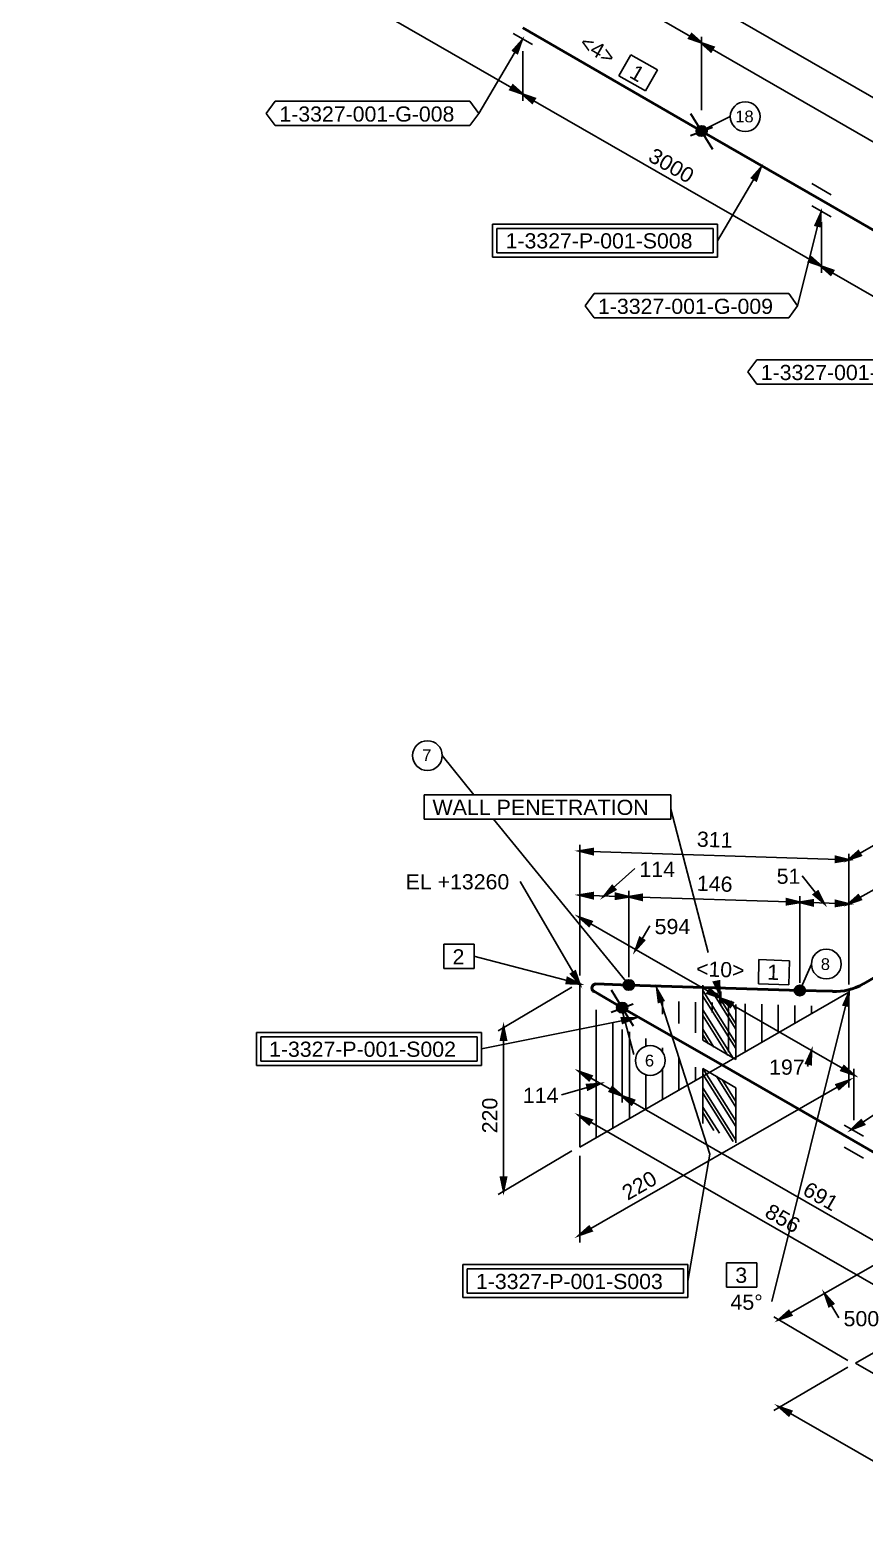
# Model space of a CAD drawing. Header units: inches. Extents: x 0 to 841, y 0 to 594.
# Drawn here: x 186.8 to 307.8, y 147.2 to 365.9 of the extents above; entities that cross this region are included whole.
import ezdxf

# ---------------------------------------------------------------- set-up
doc = ezdxf.new("R2010")
doc.units = ezdxf.units.IN
doc.header["$MEASUREMENT"] = 0
for name, color, linetype in [('DIMLINES', 7, 'Continuous'), ('DIMTEXT', 7, 'Continuous'), ('ISOTEXT', 7, 'Continuous'), ('NOZZLES', 7, 'Continuous'), ('PIPE', 7, 'Continuous'), ('WELDS', 7, 'Continuous')]:
    doc.layers.add(name, color=color, linetype=linetype)
doc.styles.add('Arial', font='arial.ttf')

msp = doc.modelspace()

# ---------------------------------------------------------------- hatches: boundary and pattern name
at = {"layer": 'DIMLINES', "linetype": 'Continuous'}
for points in [[(282.28, 364.68), (284.12, 364.04), (282.68, 365.32)], [(285.88, 363.4), (284.04, 364.04), (285.48, 362.76)], [(256.36, 357.24), (258.2, 356.6), (256.76, 357.88)], [(259.96, 355.96), (258.12, 356.6), (259.56, 355.32)], [(299.64, 332.28), (301.48, 331.64), (300.04, 332.92)], [(303.24, 331), (301.4, 331.64), (302.84, 330.36)], [(268.36, 247.08), (266.44, 246.76), (268.36, 246.28)], [(303.56, 245.16), (305.48, 245.48), (303.56, 245.96)], [(306.84, 246.76), (305.4, 245.48), (307.24, 246.12)], [(268.36, 240.68), (266.44, 240.36), (268.36, 239.88)], [(271.16, 241.72), (269.96, 240.2), (271.64, 241.16)], [(271.64, 239.8), (273.56, 240.12), (271.64, 240.6)], [(300.36, 240.44), (301.88, 239.16), (301, 240.92)], [(275.48, 240.44), (273.56, 240.12), (275.48, 239.64)], [(296.44, 239), (298.36, 239.32), (296.44, 239.8)], [(300.28, 239.64), (298.36, 239.32), (300.28, 238.84)], [(303.56, 238.76), (305.48, 239.08), (303.56, 239.56)], [(306.84, 240.36), (305.4, 239.08), (307.24, 239.72)], [(268.2, 236.52), (266.36, 237.16), (267.8, 235.88)], [(275.16, 234.2), (274.52, 232.36), (275.8, 233.8)], [(284.92, 226.12), (286.76, 225.48), (285.32, 226.76)], [(288.68, 224.76), (286.84, 225.4), (288.28, 224.12)], [(255.8, 219.32), (255.4, 221.24), (255, 219.32)], [(299.96, 215.8), (300.04, 217.72), (299.24, 215.96)], [(268.2, 214.12), (266.36, 214.76), (267.8, 213.48)], [(304.36, 214.92), (306.2, 214.28), (304.76, 215.56)], [(267.64, 212.12), (269.4, 213), (267.48, 212.84)], [(270.76, 211.88), (272.6, 211.24), (271.16, 212.52)], [(304.04, 212.2), (305.48, 213.48), (303.64, 212.84)], [(274.36, 210.6), (272.52, 211.24), (273.96, 209.96)], [(268.2, 207.72), (266.36, 208.36), (267.8, 207.08)], [(255, 199.4), (255.4, 197.48), (255.8, 199.4)], [(267.8, 192.28), (266.36, 191), (268.2, 191.64)], [(303.24, 181.08), (301.96, 182.52), (302.6, 180.68)], [(296.76, 180.04), (295.32, 178.76), (297.16, 179.4)], [(297.16, 165.48), (295.32, 166.12), (296.76, 164.84)]]:
    msp.add_hatch(color=2, dxfattribs=at).paths.add_polyline_path(points)
at = {"layer": 'DIMLINES', "linetype": 'ByBlock'}
h = msp.add_hatch(dxfattribs=at)
h.set_pattern_fill('LINE', scale=25.4, style=0)
h.paths.add_polyline_path([(282.28, 364.68), (284.12, 364.04), (282.68, 365.32)])
h = msp.add_hatch(dxfattribs=at)
h.set_pattern_fill('LINE', scale=25.4, style=0)
h.paths.add_polyline_path([(285.88, 363.4), (284.04, 364.04), (285.48, 362.76)])
h = msp.add_hatch(dxfattribs=at)
h.set_pattern_fill('LINE', scale=25.4, style=0)
h.paths.add_polyline_path([(256.36, 357.24), (258.2, 356.6), (256.76, 357.88)])
h = msp.add_hatch(dxfattribs=at)
h.set_pattern_fill('LINE', scale=25.4, style=0)
h.paths.add_polyline_path([(259.96, 355.96), (258.12, 356.6), (259.56, 355.32)])
h = msp.add_hatch(dxfattribs=at)
h.set_pattern_fill('LINE', scale=25.4, style=0)
h.paths.add_polyline_path([(299.64, 332.28), (301.48, 331.64), (300.04, 332.92)])
h = msp.add_hatch(dxfattribs=at)
h.set_pattern_fill('LINE', scale=25.4, style=0)
h.paths.add_polyline_path([(303.24, 331), (301.4, 331.64), (302.84, 330.36)])
h = msp.add_hatch(dxfattribs=at)
h.set_pattern_fill('LINE', scale=25.4, style=0)
h.paths.add_polyline_path([(268.36, 247.08), (266.44, 246.76), (268.36, 246.28)])
h = msp.add_hatch(dxfattribs=at)
h.set_pattern_fill('LINE', scale=25.4, style=0)
h.paths.add_polyline_path([(303.56, 245.16), (305.48, 245.48), (303.56, 245.96)])
h = msp.add_hatch(dxfattribs=at)
h.set_pattern_fill('LINE', scale=25.4, style=0)
h.paths.add_polyline_path([(306.84, 246.76), (305.4, 245.48), (307.24, 246.12)])
h = msp.add_hatch(dxfattribs=at)
h.set_pattern_fill('LINE', scale=25.4, style=0)
h.paths.add_polyline_path([(268.36, 240.68), (266.44, 240.36), (268.36, 239.88)])
h = msp.add_hatch(dxfattribs=at)
h.set_pattern_fill('LINE', scale=25.4, style=0)
h.paths.add_polyline_path([(271.16, 241.72), (269.96, 240.2), (271.64, 241.16)])
h = msp.add_hatch(dxfattribs=at)
h.set_pattern_fill('LINE', scale=25.4, style=0)
h.paths.add_polyline_path([(271.64, 239.8), (273.56, 240.12), (271.64, 240.6)])
h = msp.add_hatch(dxfattribs=at)
h.set_pattern_fill('LINE', scale=25.4, style=0)
h.paths.add_polyline_path([(300.36, 240.44), (301.88, 239.16), (301, 240.92)])
h = msp.add_hatch(dxfattribs=at)
h.set_pattern_fill('LINE', scale=25.4, style=0)
h.paths.add_polyline_path([(275.48, 240.44), (273.56, 240.12), (275.48, 239.64)])
h = msp.add_hatch(dxfattribs=at)
h.set_pattern_fill('LINE', scale=25.4, style=0)
h.paths.add_polyline_path([(296.44, 239), (298.36, 239.32), (296.44, 239.8)])
h = msp.add_hatch(dxfattribs=at)
h.set_pattern_fill('LINE', scale=25.4, style=0)
h.paths.add_polyline_path([(300.28, 239.64), (298.36, 239.32), (300.28, 238.84)])
h = msp.add_hatch(dxfattribs=at)
h.set_pattern_fill('LINE', scale=25.4, style=0)
h.paths.add_polyline_path([(303.56, 238.76), (305.48, 239.08), (303.56, 239.56)])
h = msp.add_hatch(dxfattribs=at)
h.set_pattern_fill('LINE', scale=25.4, style=0)
h.paths.add_polyline_path([(306.84, 240.36), (305.4, 239.08), (307.24, 239.72)])
h = msp.add_hatch(dxfattribs=at)
h.set_pattern_fill('LINE', scale=25.4, style=0)
h.paths.add_polyline_path([(268.2, 236.52), (266.36, 237.16), (267.8, 235.88)])
h = msp.add_hatch(dxfattribs=at)
h.set_pattern_fill('LINE', scale=25.4, style=0)
h.paths.add_polyline_path([(275.16, 234.2), (274.52, 232.36), (275.8, 233.8)])
h = msp.add_hatch(dxfattribs=at)
h.set_pattern_fill('LINE', scale=25.4, style=0)
h.paths.add_polyline_path([(284.92, 226.12), (286.76, 225.48), (285.32, 226.76)])
h = msp.add_hatch(dxfattribs=at)
h.set_pattern_fill('LINE', scale=25.4, style=0)
h.paths.add_polyline_path([(288.68, 224.76), (286.84, 225.4), (288.28, 224.12)])
h = msp.add_hatch(dxfattribs=at)
h.set_pattern_fill('LINE', scale=25.4, style=0)
h.paths.add_polyline_path([(255.8, 219.32), (255.4, 221.24), (255, 219.32)])
h = msp.add_hatch(dxfattribs=at)
h.set_pattern_fill('LINE', scale=25.4, style=0)
h.paths.add_polyline_path([(299.96, 215.8), (300.04, 217.72), (299.24, 215.96)])
h = msp.add_hatch(dxfattribs=at)
h.set_pattern_fill('LINE', scale=25.4, style=0)
h.paths.add_polyline_path([(268.2, 214.12), (266.36, 214.76), (267.8, 213.48)])
h = msp.add_hatch(dxfattribs=at)
h.set_pattern_fill('LINE', scale=25.4, style=0)
h.paths.add_polyline_path([(304.36, 214.92), (306.2, 214.28), (304.76, 215.56)])
h = msp.add_hatch(dxfattribs=at)
h.set_pattern_fill('LINE', scale=25.4, style=0)
h.paths.add_polyline_path([(267.64, 212.12), (269.4, 213), (267.48, 212.84)])
h = msp.add_hatch(dxfattribs=at)
h.set_pattern_fill('LINE', scale=25.4, style=0)
h.paths.add_polyline_path([(270.76, 211.88), (272.6, 211.24), (271.16, 212.52)])
h = msp.add_hatch(dxfattribs=at)
h.set_pattern_fill('LINE', scale=25.4, style=0)
h.paths.add_polyline_path([(304.04, 212.2), (305.48, 213.48), (303.64, 212.84)])
h = msp.add_hatch(dxfattribs=at)
h.set_pattern_fill('LINE', scale=25.4, style=0)
h.paths.add_polyline_path([(274.36, 210.6), (272.52, 211.24), (273.96, 209.96)])
h = msp.add_hatch(dxfattribs=at)
h.set_pattern_fill('LINE', scale=25.4, style=0)
h.paths.add_polyline_path([(268.2, 207.72), (266.36, 208.36), (267.8, 207.08)])
h = msp.add_hatch(dxfattribs=at)
h.set_pattern_fill('LINE', scale=25.4, style=0)
h.paths.add_polyline_path([(255, 199.4), (255.4, 197.48), (255.8, 199.4)])
h = msp.add_hatch(dxfattribs=at)
h.set_pattern_fill('LINE', scale=25.4, style=0)
h.paths.add_polyline_path([(267.8, 192.28), (266.36, 191), (268.2, 191.64)])
h = msp.add_hatch(dxfattribs=at)
h.set_pattern_fill('LINE', scale=25.4, style=0)
h.paths.add_polyline_path([(303.24, 181.08), (301.96, 182.52), (302.6, 180.68)])
h = msp.add_hatch(dxfattribs=at)
h.set_pattern_fill('LINE', scale=25.4, style=0)
h.paths.add_polyline_path([(296.76, 180.04), (295.32, 178.76), (297.16, 179.4)])
h = msp.add_hatch(dxfattribs=at)
h.set_pattern_fill('LINE', scale=25.4, style=0)
h.paths.add_polyline_path([(297.16, 165.48), (295.32, 166.12), (296.76, 164.84)])
at = {"layer": 'ISOTEXT', "linetype": 'Continuous'}
for points in [[(257.4, 362.52), (258.04, 364.36), (256.76, 362.92)], [(292.04, 344.04), (292.68, 345.88), (291.4, 344.44)], [(301.32, 337.4), (301.4, 339.32), (300.6, 337.56)], [(264.52, 227.56), (266.44, 227.48), (264.68, 228.36)], [(265.16, 228.92), (266.44, 227.48), (265.8, 229.32)], [(285.88, 227.72), (286.76, 225.96), (286.68, 227.88)], [(278.6, 225.08), (277.64, 226.76), (277.88, 224.84)], [(305.4, 224.28), (305.48, 226.2), (304.68, 224.44)], [(272.68, 221.8), (274.44, 222.52), (272.52, 222.52)], [(307.24, 207.72), (305.88, 206.36), (307.72, 207.08)]]:
    msp.add_hatch(color=2, dxfattribs=at).paths.add_polyline_path(points)
at = {"layer": 'ISOTEXT', "linetype": 'ByBlock'}
h = msp.add_hatch(dxfattribs=at)
h.set_pattern_fill('LINE', scale=25.4, style=0)
h.paths.add_polyline_path([(257.4, 362.52), (258.04, 364.36), (256.76, 362.92)])
h = msp.add_hatch(dxfattribs=at)
h.set_pattern_fill('LINE', scale=25.4, style=0)
h.paths.add_polyline_path([(292.04, 344.04), (292.68, 345.88), (291.4, 344.44)])
h = msp.add_hatch(dxfattribs=at)
h.set_pattern_fill('LINE', scale=25.4, style=0)
h.paths.add_polyline_path([(301.32, 337.4), (301.4, 339.32), (300.6, 337.56)])
h = msp.add_hatch(dxfattribs=at)
h.set_pattern_fill('LINE', scale=25.4, style=0)
h.paths.add_polyline_path([(264.52, 227.56), (266.44, 227.48), (264.68, 228.36)])
h = msp.add_hatch(dxfattribs=at)
h.set_pattern_fill('LINE', scale=25.4, style=0)
h.paths.add_polyline_path([(265.16, 228.92), (266.44, 227.48), (265.8, 229.32)])
h = msp.add_hatch(dxfattribs=at)
h.set_pattern_fill('LINE', scale=25.4, style=0)
h.paths.add_polyline_path([(285.88, 227.72), (286.76, 225.96), (286.68, 227.88)])
h = msp.add_hatch(dxfattribs=at)
h.set_pattern_fill('LINE', scale=25.4, style=0)
h.paths.add_polyline_path([(278.6, 225.08), (277.64, 226.76), (277.88, 224.84)])
h = msp.add_hatch(dxfattribs=at)
h.set_pattern_fill('LINE', scale=25.4, style=0)
h.paths.add_polyline_path([(305.4, 224.28), (305.48, 226.2), (304.68, 224.44)])
h = msp.add_hatch(dxfattribs=at)
h.set_pattern_fill('LINE', scale=25.4, style=0)
h.paths.add_polyline_path([(272.68, 221.8), (274.44, 222.52), (272.52, 222.52)])
h = msp.add_hatch(dxfattribs=at)
h.set_pattern_fill('LINE', scale=25.4, style=0)
h.paths.add_polyline_path([(307.24, 207.72), (305.88, 206.36), (307.72, 207.08)])
at = {"layer": 'NOZZLES', "linetype": 'Continuous'}
h = msp.add_hatch(color=7, dxfattribs=at)
edge = h.paths.add_edge_path()
edge.add_arc((284.12, 351.24), 0.76, 0, 360)
at = {"layer": 'NOZZLES', "linetype": 'ByBlock'}
h = msp.add_hatch(dxfattribs=at)
h.set_pattern_fill('LINE', scale=25.4, style=0)
edge = h.paths.add_edge_path()
edge.add_arc((284.12, 351.24), 0.76, 0, 360)
at = {"layer": 'NOZZLES', "linetype": 'Continuous'}
h = msp.add_hatch(color=7, dxfattribs=at)
edge = h.paths.add_edge_path()
edge.add_arc((273.56, 227.32), 0.76, 0, 360)
at = {"layer": 'NOZZLES', "linetype": 'ByBlock'}
h = msp.add_hatch(dxfattribs=at)
h.set_pattern_fill('LINE', scale=25.4, style=0)
edge = h.paths.add_edge_path()
edge.add_arc((273.56, 227.32), 0.76, 0, 360)
at = {"layer": 'NOZZLES', "linetype": 'Continuous'}
h = msp.add_hatch(color=7, dxfattribs=at)
edge = h.paths.add_edge_path()
edge.add_arc((298.36, 226.52), 0.76, 0, 360)
at = {"layer": 'NOZZLES', "linetype": 'ByBlock'}
h = msp.add_hatch(dxfattribs=at)
h.set_pattern_fill('LINE', scale=25.4, style=0)
edge = h.paths.add_edge_path()
edge.add_arc((298.36, 226.52), 0.76, 0, 360)
at = {"layer": 'NOZZLES', "linetype": 'Continuous'}
h = msp.add_hatch(color=7, dxfattribs=at)
edge = h.paths.add_edge_path()
edge.add_arc((272.6, 224.04), 0.76, 0, 360)
at = {"layer": 'NOZZLES', "linetype": 'ByBlock'}
h = msp.add_hatch(dxfattribs=at)
h.set_pattern_fill('LINE', scale=25.4, style=0)
edge = h.paths.add_edge_path()
edge.add_arc((272.6, 224.04), 0.76, 0, 360)

# ---------------------------------------------------------------- linework, layer by layer
at = {"layer": 'DIMLINES', "color": 2, "linetype": 'Continuous', "lineweight": 30}
for p, q in [((186.76, 426.52), (365.72, 323.4)), ((192.92, 416.6), (284.12, 364.04)), ((210.28, 384.2), (258.2, 356.6)), ((282.28, 364.68), (282.68, 365.32)), ((282.68, 365.32), (284.12, 364.04)), ((284.12, 364.04), (282.28, 364.68)), ((284.04, 364.04), (285.88, 363.4)), ((285.48, 362.76), (284.04, 364.04)), ((284.04, 364.04), (359.56, 320.52)), ((284.12, 364.92), (284.12, 354.28)), ((285.88, 363.4), (285.48, 362.76)), ((258.2, 355.64), (258.2, 362.84)), ((256.36, 357.24), (256.76, 357.88)), ((258.2, 356.6), (256.36, 357.24)), ((256.76, 357.88), (258.2, 356.6)), ((258.12, 356.6), (259.96, 355.96)), ((259.56, 355.32), (258.12, 356.6)), ((258.12, 356.6), (301.48, 331.64)), ((259.96, 355.96), (259.56, 355.32)), ((305.4, 245.48), (474.6, 343)), ((301.48, 330.68), (301.48, 338.04)), ((299.64, 332.28), (300.04, 332.92)), ((300.04, 332.92), (301.48, 331.64)), ((301.48, 331.64), (299.64, 332.28)), ((301.4, 331.64), (303.24, 331)), ((302.84, 330.36), (301.4, 331.64)), ((301.4, 331.64), (333.88, 312.92)), ((303.24, 331), (302.84, 330.36)), ((266.44, 247.64), (266.44, 228.68)), ((266.44, 246.76), (268.36, 247.08)), ((268.36, 247.08), (268.36, 246.28)), ((268.36, 246.28), (266.44, 246.76)), ((266.44, 246.76), (305.48, 245.48)), ((303.56, 245.16), (303.56, 245.96)), ((303.56, 245.96), (305.48, 245.48)), ((305.48, 245.48), (303.56, 245.16)), ((305.4, 245.48), (306.84, 246.76)), ((307.24, 246.12), (305.4, 245.48)), ((305.48, 246.36), (305.48, 227.4)), ((306.84, 246.76), (307.24, 246.12)), ((269.96, 240.2), (274.44, 244.2)), ((301.88, 239.16), (298.68, 243.16)), ((266.44, 240.36), (268.36, 240.68)), ((268.36, 240.68), (268.36, 239.88)), ((269.96, 240.2), (271.16, 241.72)), ((271.64, 241.16), (269.96, 240.2)), ((271.16, 241.72), (271.64, 241.16)), ((271.64, 239.8), (271.64, 240.6)), ((271.64, 240.6), (273.56, 240.12)), ((273.56, 241), (273.56, 228.44)), ((300.36, 240.44), (301, 240.92)), ((301, 240.92), (301.88, 239.16)), ((305.4, 239.08), (311.64, 242.6)), ((268.36, 239.88), (266.44, 240.36)), ((266.44, 240.36), (273.56, 240.12)), ((273.56, 240.12), (271.64, 239.8)), ((273.56, 240.12), (275.48, 240.44)), ((275.48, 239.64), (273.56, 240.12)), ((273.56, 240.12), (298.36, 239.32)), ((275.48, 240.44), (275.48, 239.64)), ((296.44, 239), (296.44, 239.8)), ((296.44, 239.8), (298.36, 239.32)), ((298.36, 239.32), (296.44, 239)), ((298.36, 240.2), (298.36, 227.64)), ((298.36, 239.32), (300.28, 239.64)), ((300.28, 238.84), (298.36, 239.32)), ((298.36, 239.32), (305.48, 239.08)), ((300.28, 239.64), (300.28, 238.84)), ((301.88, 239.16), (300.36, 240.44)), ((303.56, 238.76), (303.56, 239.56)), ((303.56, 239.56), (305.48, 239.08)), ((305.48, 239.08), (303.56, 238.76)), ((305.4, 239.08), (306.84, 240.36)), ((307.24, 239.72), (305.4, 239.08)), ((306.84, 240.36), (307.24, 239.72)), ((266.36, 237.16), (268.2, 236.52)), ((267.8, 235.88), (266.36, 237.16)), ((266.36, 237.16), (286.76, 225.48)), ((268.2, 236.52), (267.8, 235.88)), ((274.52, 232.36), (276.6, 235.88)), ((274.52, 232.36), (275.16, 234.2)), ((275.16, 234.2), (275.8, 233.8)), ((275.8, 233.8), (274.52, 232.36)), ((266.44, 227.56), (266.44, 203.8)), ((254.6, 220.68), (265.32, 227)), ((266.44, 203.8), (305.48, 226.28)), ((266.44, 203.8), (305.48, 226.28)), ((266.44, 207.32), (266.44, 226.28)), ((284.92, 226.12), (285.32, 226.76)), ((286.76, 225.48), (284.92, 226.12)), ((285.32, 226.76), (286.76, 225.48)), ((286.76, 226.44), (286.76, 224.52)), ((286.84, 225.4), (288.68, 224.76)), ((288.28, 224.12), (286.84, 225.4)), ((286.84, 225.4), (306.2, 214.28)), ((286.92, 226.36), (286.92, 224.44)), ((268.84, 205.16), (268.84, 223.72)), ((278.44, 223.08), (278.44, 225)), ((280.84, 221.72), (280.84, 224.92)), ((283.24, 220.36), (283.24, 224.84)), ((285.64, 223.32), (285.64, 224.76)), ((288.04, 217.56), (288.04, 224.68)), ((288.68, 224.76), (288.28, 224.12)), ((290.44, 217.56), (290.44, 224.6)), ((292.84, 219), (292.84, 224.52)), ((295.24, 220.36), (295.24, 224.44)), ((297.64, 221.72), (297.64, 224.36)), ((300.04, 223.08), (300.04, 224.28)), ((305.48, 212.44), (305.48, 225)), ((255, 219.32), (255.4, 221.24)), ((255.4, 221.24), (255.8, 219.32)), ((255.4, 197.48), (255.4, 221.24)), ((271.24, 206.52), (271.24, 221.88)), ((272.6, 210.28), (272.6, 220.84)), ((255.8, 219.32), (255, 219.32)), ((273.64, 207.88), (273.64, 220.52)), ((276.04, 218.36), (276.04, 219.56)), ((278.44, 217.56), (278.44, 218.2)), ((280.84, 212.04), (280.84, 216.76)), ((299.24, 215.96), (300.04, 217.72)), ((300.04, 217.72), (299.48, 215.48)), ((300.04, 217.72), (299.96, 215.8)), ((266.36, 214.76), (268.2, 214.12)), ((267.8, 213.48), (266.36, 214.76)), ((266.36, 214.76), (272.6, 211.24)), ((278.44, 210.68), (278.44, 215.16)), ((283.24, 213.4), (283.24, 215.4)), ((299.96, 215.8), (299.24, 215.96)), ((304.36, 214.92), (304.76, 215.56)), ((306.2, 214.28), (304.36, 214.92)), ((304.76, 215.56), (306.2, 214.28)), ((306.2, 215.16), (306.2, 207.72)), ((269.4, 213), (263.8, 211.4)), ((266.36, 191), (305.48, 213.48)), ((267.48, 212.84), (269.4, 213)), ((267.64, 212.12), (267.48, 212.84)), ((269.4, 213), (267.64, 212.12)), ((268.2, 214.12), (267.8, 213.48)), ((270.76, 211.88), (271.16, 212.52)), ((271.16, 212.52), (272.6, 211.24)), ((276.04, 209.32), (276.04, 214.2)), ((303.64, 212.84), (305.48, 213.48)), ((304.04, 212.2), (303.64, 212.84)), ((305.48, 213.48), (304.04, 212.2)), ((272.6, 211.24), (270.76, 211.88)), ((272.52, 211.24), (274.36, 210.6)), ((273.96, 209.96), (272.52, 211.24)), ((272.52, 211.24), (328.2, 179.24)), ((274.36, 210.6), (273.96, 209.96)), ((266.36, 208.36), (268.2, 207.72)), ((267.8, 207.08), (266.36, 208.36)), ((266.36, 208.36), (334.36, 169.32)), ((268.2, 207.72), (267.8, 207.08)), ((254.6, 196.92), (265.32, 203.24)), ((266.44, 189.96), (266.44, 202.52)), ((255.4, 197.48), (255, 199.4)), ((255, 199.4), (255.8, 199.4)), ((255.8, 199.4), (255.4, 197.48)), ((295.32, 178.76), (323.32, 194.84)), ((266.36, 191), (267.8, 192.28)), ((268.2, 191.64), (266.36, 191)), ((267.8, 192.28), (268.2, 191.64)), ((306.44, 172.44), (334.36, 188.52)), ((306.44, 172.44), (334.36, 188.52)), ((301.96, 182.52), (303.24, 181.08)), ((302.6, 180.68), (301.96, 182.52)), ((301.96, 182.52), (304.04, 179)), ((295.32, 178.76), (296.76, 180.04)), ((297.16, 179.4), (295.32, 178.76)), ((296.76, 180.04), (297.16, 179.4)), ((303.24, 181.08), (302.6, 180.68)), ((294.6, 179.16), (305.32, 172.84)), ((294.6, 165.56), (305.32, 171.88)), ((339.16, 153.56), (306.44, 172.44)), ((295.32, 166.12), (297.16, 165.48)), ((296.76, 164.84), (295.32, 166.12)), ((295.32, 166.12), (328.12, 147.24)), ((297.16, 165.48), (296.76, 164.84))]:
    msp.add_line(p, q, dxfattribs=at)
at = {"layer": 'DIMLINES', "color": 2, "linetype": 'Continuous', "lineweight": 30, "const_width": 0.3}
for points in [[(282.28, 364.68), (284.12, 364.04), (282.68, 365.32)], [(285.88, 363.4), (284.04, 364.04), (285.48, 362.76)], [(256.36, 357.24), (258.2, 356.6), (256.76, 357.88)], [(259.96, 355.96), (258.12, 356.6), (259.56, 355.32)], [(299.64, 332.28), (301.48, 331.64), (300.04, 332.92)], [(303.24, 331), (301.4, 331.64), (302.84, 330.36)], [(268.36, 247.08), (266.44, 246.76), (268.36, 246.28)], [(303.56, 245.16), (305.48, 245.48), (303.56, 245.96)], [(306.84, 246.76), (305.4, 245.48), (307.24, 246.12)], [(268.36, 240.68), (266.44, 240.36), (268.36, 239.88)], [(271.16, 241.72), (269.96, 240.2), (271.64, 241.16)], [(271.64, 239.8), (273.56, 240.12), (271.64, 240.6)], [(275.48, 240.44), (273.56, 240.12), (275.48, 239.64)], [(300.36, 240.44), (301.88, 239.16), (301, 240.92)], [(306.84, 240.36), (305.4, 239.08), (307.24, 239.72)], [(296.44, 239), (298.36, 239.32), (296.44, 239.8)], [(300.28, 239.64), (298.36, 239.32), (300.28, 238.84)], [(303.56, 238.76), (305.48, 239.08), (303.56, 239.56)], [(268.2, 236.52), (266.36, 237.16), (267.8, 235.88)], [(275.16, 234.2), (274.52, 232.36), (275.8, 233.8)], [(284.92, 226.12), (286.76, 225.48), (285.32, 226.76)], [(288.68, 224.76), (286.84, 225.4), (288.28, 224.12)], [(255.8, 219.32), (255.4, 221.24), (255, 219.32)], [(299.96, 215.8), (300.04, 217.72), (299.24, 215.96)], [(268.2, 214.12), (266.36, 214.76), (267.8, 213.48)], [(304.36, 214.92), (306.2, 214.28), (304.76, 215.56)], [(267.64, 212.12), (269.4, 213), (267.48, 212.84)], [(270.76, 211.88), (272.6, 211.24), (271.16, 212.52)], [(304.04, 212.2), (305.48, 213.48), (303.64, 212.84)], [(274.36, 210.6), (272.52, 211.24), (273.96, 209.96)], [(268.2, 207.72), (266.36, 208.36), (267.8, 207.08)], [(255, 199.4), (255.4, 197.48), (255.8, 199.4)], [(267.8, 192.28), (266.36, 191), (268.2, 191.64)], [(303.24, 181.08), (301.96, 182.52), (302.6, 180.68)], [(296.76, 180.04), (295.32, 178.76), (297.16, 179.4)], [(297.16, 165.48), (295.32, 166.12), (296.76, 164.84)]]:
    msp.add_lwpolyline(points, close=True, dxfattribs=at)
at = {"layer": 'ISOTEXT', "color": 2, "linetype": 'Continuous', "lineweight": 30}
for p, q in [((258.04, 364.36), (251.8, 353.8)), ((256.76, 362.92), (258.04, 364.36)), ((258.04, 364.36), (257.4, 362.52)), ((257.4, 362.52), (256.76, 362.92)), ((273.88, 362.28), (272.12, 359.24)), ((277.72, 360.12), (273.88, 362.28)), ((272.12, 359.24), (275.96, 357.08)), ((275.96, 357.08), (277.72, 360.12)), ((222.28, 355.56), (221, 353.8)), ((250.52, 355.56), (222.28, 355.56)), ((251.8, 353.8), (250.52, 355.56)), ((221, 353.8), (222.28, 352.04)), ((222.28, 352.04), (250.52, 352.04)), ((250.52, 352.04), (251.8, 353.8)), ((284.12, 351.24), (288.28, 353.32)), ((292.68, 345.88), (286.44, 335.32)), ((291.4, 344.44), (292.68, 345.88)), ((292.68, 345.88), (292.04, 344.04)), ((292.04, 344.04), (291.4, 344.44)), ((301.4, 339.32), (298.04, 325.88)), ((300.6, 337.56), (301.4, 339.32)), ((301.4, 339.32), (301.32, 337.4)), ((286.44, 337.72), (253.8, 337.72)), ((253.8, 337.72), (253.8, 332.92)), ((285.8, 337.08), (254.44, 337.08)), ((254.44, 337.08), (254.44, 333.56)), ((285.8, 333.56), (285.8, 337.08)), ((286.44, 332.92), (286.44, 337.72)), ((301.32, 337.4), (300.6, 337.56)), ((253.8, 332.92), (286.44, 332.92)), ((254.44, 333.56), (285.8, 333.56)), ((268.52, 327.64), (267.24, 325.88)), ((267.24, 325.88), (268.52, 324.12)), ((296.76, 327.64), (268.52, 327.64)), ((298.04, 325.88), (296.76, 327.64)), ((296.76, 324.12), (298.04, 325.88)), ((268.52, 324.12), (296.76, 324.12)), ((292.12, 318.04), (290.84, 316.28)), ((320.36, 318.04), (292.12, 318.04)), ((290.84, 316.28), (292.12, 314.52)), ((292.12, 314.52), (320.36, 314.52)), ((251.08, 254.92), (246.52, 260.6)), ((279.64, 254.92), (243.88, 254.92)), ((243.88, 254.92), (243.88, 251.4)), ((279.64, 251.4), (279.64, 254.92)), ((285.08, 232.04), (279.64, 252.84)), ((243.88, 251.4), (279.64, 251.4)), ((273.56, 227.32), (253.96, 251.4)), ((266.44, 227.48), (257.8, 242.36)), ((251.16, 233.24), (246.76, 233.24)), ((246.76, 233.24), (246.76, 229.72)), ((251.16, 229.72), (251.16, 233.24)), ((246.76, 229.72), (251.16, 229.72)), ((266.44, 227.48), (251.08, 231.48)), ((292.44, 231), (292.36, 227.48)), ((296.84, 230.84), (292.44, 231)), ((296.76, 227.32), (296.84, 230.84)), ((298.36, 226.52), (300.04, 230.36)), ((264.52, 227.56), (264.68, 228.36)), ((266.44, 227.48), (264.52, 227.56)), ((264.68, 228.36), (266.44, 227.48)), ((265.16, 228.92), (265.8, 229.32)), ((266.44, 227.48), (265.16, 228.92)), ((265.8, 229.32), (266.44, 227.48)), ((285.88, 227.72), (286.68, 227.88)), ((286.76, 225.96), (285.88, 227.72)), ((286.68, 227.88), (286.76, 225.96)), ((292.36, 227.48), (296.76, 227.32)), ((277.64, 226.76), (285.32, 202.76)), ((277.64, 226.76), (278.6, 225.08)), ((277.88, 224.84), (277.64, 226.76)), ((286.76, 225.96), (286.44, 227.16)), ((305.48, 226.2), (294.28, 181.4)), ((304.68, 224.44), (305.48, 226.2)), ((305.48, 226.2), (305.4, 224.28)), ((274.28, 217.24), (272.52, 223.96)), ((278.6, 225.08), (277.88, 224.84)), ((305.4, 224.28), (304.68, 224.44)), ((252.2, 218.04), (274.44, 222.52)), ((272.68, 221.8), (272.52, 222.52)), ((272.52, 222.52), (274.44, 222.52)), ((274.44, 222.52), (272.68, 221.8)), ((252.2, 220.44), (219.56, 220.44)), ((219.56, 220.44), (219.56, 215.64)), ((251.56, 219.8), (220.2, 219.8)), ((220.2, 219.8), (220.2, 216.28)), ((251.56, 216.28), (251.56, 219.8)), ((252.2, 215.64), (252.2, 220.44)), ((219.56, 215.64), (252.2, 215.64)), ((220.2, 216.28), (251.56, 216.28)), ((305.88, 206.36), (317.4, 214.04)), ((305.88, 206.36), (307.24, 207.72)), ((307.24, 207.72), (307.72, 207.08)), ((307.72, 207.08), (305.88, 206.36)), ((285.32, 202.76), (282.12, 184.36)), ((282.12, 186.76), (249.48, 186.76)), ((249.48, 186.76), (249.48, 181.96)), ((281.48, 186.12), (250.12, 186.12)), ((250.12, 186.12), (250.12, 182.6)), ((281.48, 182.6), (281.48, 186.12)), ((282.12, 181.96), (282.12, 186.76)), ((292.12, 187), (287.72, 187)), ((287.72, 187), (287.72, 183.48)), ((292.12, 183.48), (292.12, 187)), ((249.48, 181.96), (282.12, 181.96)), ((250.12, 182.6), (281.48, 182.6)), ((287.72, 183.48), (292.12, 183.48))]:
    msp.add_line(p, q, dxfattribs=at)
at = {"layer": 'ISOTEXT', "color": 2, "linetype": 'Continuous', "lineweight": 30, "const_width": 0.3}
for points in [[(257.4, 362.52), (258.04, 364.36), (256.76, 362.92)], [(292.04, 344.04), (292.68, 345.88), (291.4, 344.44)], [(301.32, 337.4), (301.4, 339.32), (300.6, 337.56)], [(264.52, 227.56), (266.44, 227.48), (264.68, 228.36)], [(265.16, 228.92), (266.44, 227.48), (265.8, 229.32)], [(278.6, 225.08), (277.64, 226.76), (277.88, 224.84)], [(285.88, 227.72), (286.76, 225.96), (286.68, 227.88)], [(305.4, 224.28), (305.48, 226.2), (304.68, 224.44)], [(272.68, 221.8), (274.44, 222.52), (272.52, 222.52)], [(307.24, 207.72), (305.88, 206.36), (307.72, 207.08)]]:
    msp.add_lwpolyline(points, close=True, dxfattribs=at)
at = {"layer": 'ISOTEXT', "color": 2, "linetype": 'Continuous', "lineweight": 30}
for centre in [(290.44, 353.32), (244.36, 260.6), (302.2, 230.36), (276.68, 216.36)]:
    msp.add_circle(centre, 2.16, dxfattribs=at)
at = {"layer": 'NOZZLES', "color": 7, "linetype": 'Continuous', "lineweight": 25}
for p, q in [((259.6, 363.8), (256.8, 365.4)), ((300.1, 343.6), (302.9, 342)), ((302.9, 338.8), (300.1, 340.4)), ((284.3, 227.3), (284.3, 219.3)), ((284.3, 226.5), (289.1, 218.9)), ((284.3, 225.7), (289.1, 218.1)), ((285.5, 226.6), (289.1, 220.9)), ((286.3, 226.2), (289.1, 221.7)), ((284.3, 223.7), (288.7, 216.7)), ((288.3, 225), (289.1, 223.7)), ((289.1, 216.5), (289.1, 224.5)), ((284.3, 222.9), (287.9, 217.1)), ((284.3, 220.9), (285.9, 218.3)), ((284.3, 220.1), (285.1, 218.8)), ((284.3, 219.3), (289.1, 216.5)), ((284.3, 207.2), (284.3, 215.2)), ((284.3, 215.2), (289.1, 212.4)), ((284.3, 215.2), (289.1, 207.6)), ((284.3, 214.4), (289.1, 206.8)), ((284.3, 212.4), (289.1, 204.8)), ((286.3, 214.1), (289.1, 209.6)), ((287.1, 213.6), (289.1, 210.4)), ((289.1, 212.4), (289.1, 204.4)), ((284.3, 211.6), (288.7, 204.6)), ((284.3, 209.6), (286.7, 205.8)), ((284.3, 208.8), (285.9, 206.2)), ((304.8, 207), (307.6, 205.4)), ((307.6, 202.2), (304.8, 203.8))]:
    msp.add_line(p, q, dxfattribs=at)
at = {"layer": 'NOZZLES', "color": 7, "linetype": 'Continuous', "lineweight": 35}
for centre in [(284.12, 351.24), (273.56, 227.32), (298.36, 226.52), (272.6, 224.04)]:
    msp.add_circle(centre, 0.76, dxfattribs=at)
at = {"layer": 'PIPE', "color": 7, "linetype": 'Continuous', "lineweight": 50}
for p, q in [((258.2, 366.2), (284.1, 351.2)), ((284.1, 351.2), (301.5, 341.2)), ((301.5, 341.2), (333.9, 322.5)), ((311.6, 229.8), (307.6, 227.5)), ((273.6, 227.3), (268.8, 227.5)), ((268.5, 226.4), (272.6, 224)), ((298.4, 226.5), (273.6, 227.3)), ((303.1, 226.4), (298.4, 226.5)), ((272.6, 224), (286.8, 215.9)), ((286.8, 215.9), (306.2, 204.7)), ((306.2, 204.7), (328.2, 192))]:
    msp.add_line(p, q, dxfattribs=at)
for centre, radius, start, end in [((268.82, 226.88), 0.6, 88.091, 240.019), ((303.36, 234.76), 8.4, 268.091, 299.982)]:
    msp.add_arc(centre, radius, start, end, dxfattribs=at)
at = {"layer": 'WELDS', "color": 7, "linetype": 'Continuous', "lineweight": 35}
for p, q in [((282.5, 353.8), (285.7, 348.6)), ((282.5, 350.6), (285.7, 351.8)), ((271, 226.6), (274.2, 221.4)), ((271, 223.4), (274.2, 224.6))]:
    msp.add_line(p, q, dxfattribs=at)
for centre in [(284.12, 351.24), (273.56, 227.32), (298.36, 226.52), (272.6, 224.04)]:
    msp.add_circle(centre, 0.76, dxfattribs=at)

# ---------------------------------------------------------------- texts
at = {"layer": 'DIMTEXT', "color": 2, "style": 'Arial', "width": 1.008516}
for s, rotation, p in [('3000', 330, (276.2, 347)), ('311', 358, (283.4, 247.4)), ('146', 358, (283.4, 241)), ('220', 90, (254.5, 205.8)), ('220', 30, (273.4, 196)), ('691', 330, (298.6, 197)), ('856', 330, (293.1, 193.8))]:
    msp.add_text(s, height=2.2, rotation=rotation, dxfattribs=at).set_placement(p)
for s, p in [('114', (275.1, 243)), ('51', (295, 242)), ('594', (277.3, 234.7)), ('197', (293.9, 214.3)), ('114', (258.2, 210.2)), ('500', (304.7, 177.8))]:
    msp.add_text(s, height=2.2, dxfattribs=at).set_placement(p)
at = {"layer": 'ISOTEXT', "color": 2, "style": 'Arial'}
for s, rotation, width, p in [('<4>', 330, 0.993892, (266.2, 363.4)), ('1', 330, 1.008516, (273.5, 359.1)), ('<10>', 358, 0.997459, (283.3, 228.6)), ('1', 358, 1.008516, (293.6, 228.1))]:
    msp.add_text(s, height=2.2, rotation=rotation, dxfattribs=dict(at, width=width)).set_placement(p)
for s, height, width, p in [('1-3327-001-G-008', 2.2, 1.003461, (222.9, 352.6)), ('18', 1.7, 1.008516, (289, 352.5)), ('1-3327-P-001-S008', 2.2, 1.003781, (255.7, 334.2)), ('1-3327-001-G-009', 2.2, 1.003461, (269.1, 324.7)), ('1-3327-001-G-010', 2.2, 1.003461, (292.7, 315.1)), ('7', 1.7, 1.008516, (243.6, 259.8)), ('WALL PENETRATION', 2.2, 1.008651, (245.1, 252)), ('EL +13260', 2.2, 1.005315, (241.2, 241.2)), ('2', 2.2, 1.008516, (248, 230.3)), ('8', 1.7, 1.008516, (301.4, 229.5)), ('1-3327-P-001-S002', 2.2, 1.003781, (221.4, 216.9)), ('6', 1.7, 1.008516, (275.9, 215.5)), ('3', 2.2, 1.008516, (289, 184.1)), ('1-3327-P-001-S003', 2.2, 1.003781, (251.4, 183.2)), ('45°', 2.2, 1.009685, (288.3, 180.2))]:
    msp.add_text(s, height=height, dxfattribs=dict(at, width=width)).set_placement(p)

doc.saveas('drawing.dxf')
